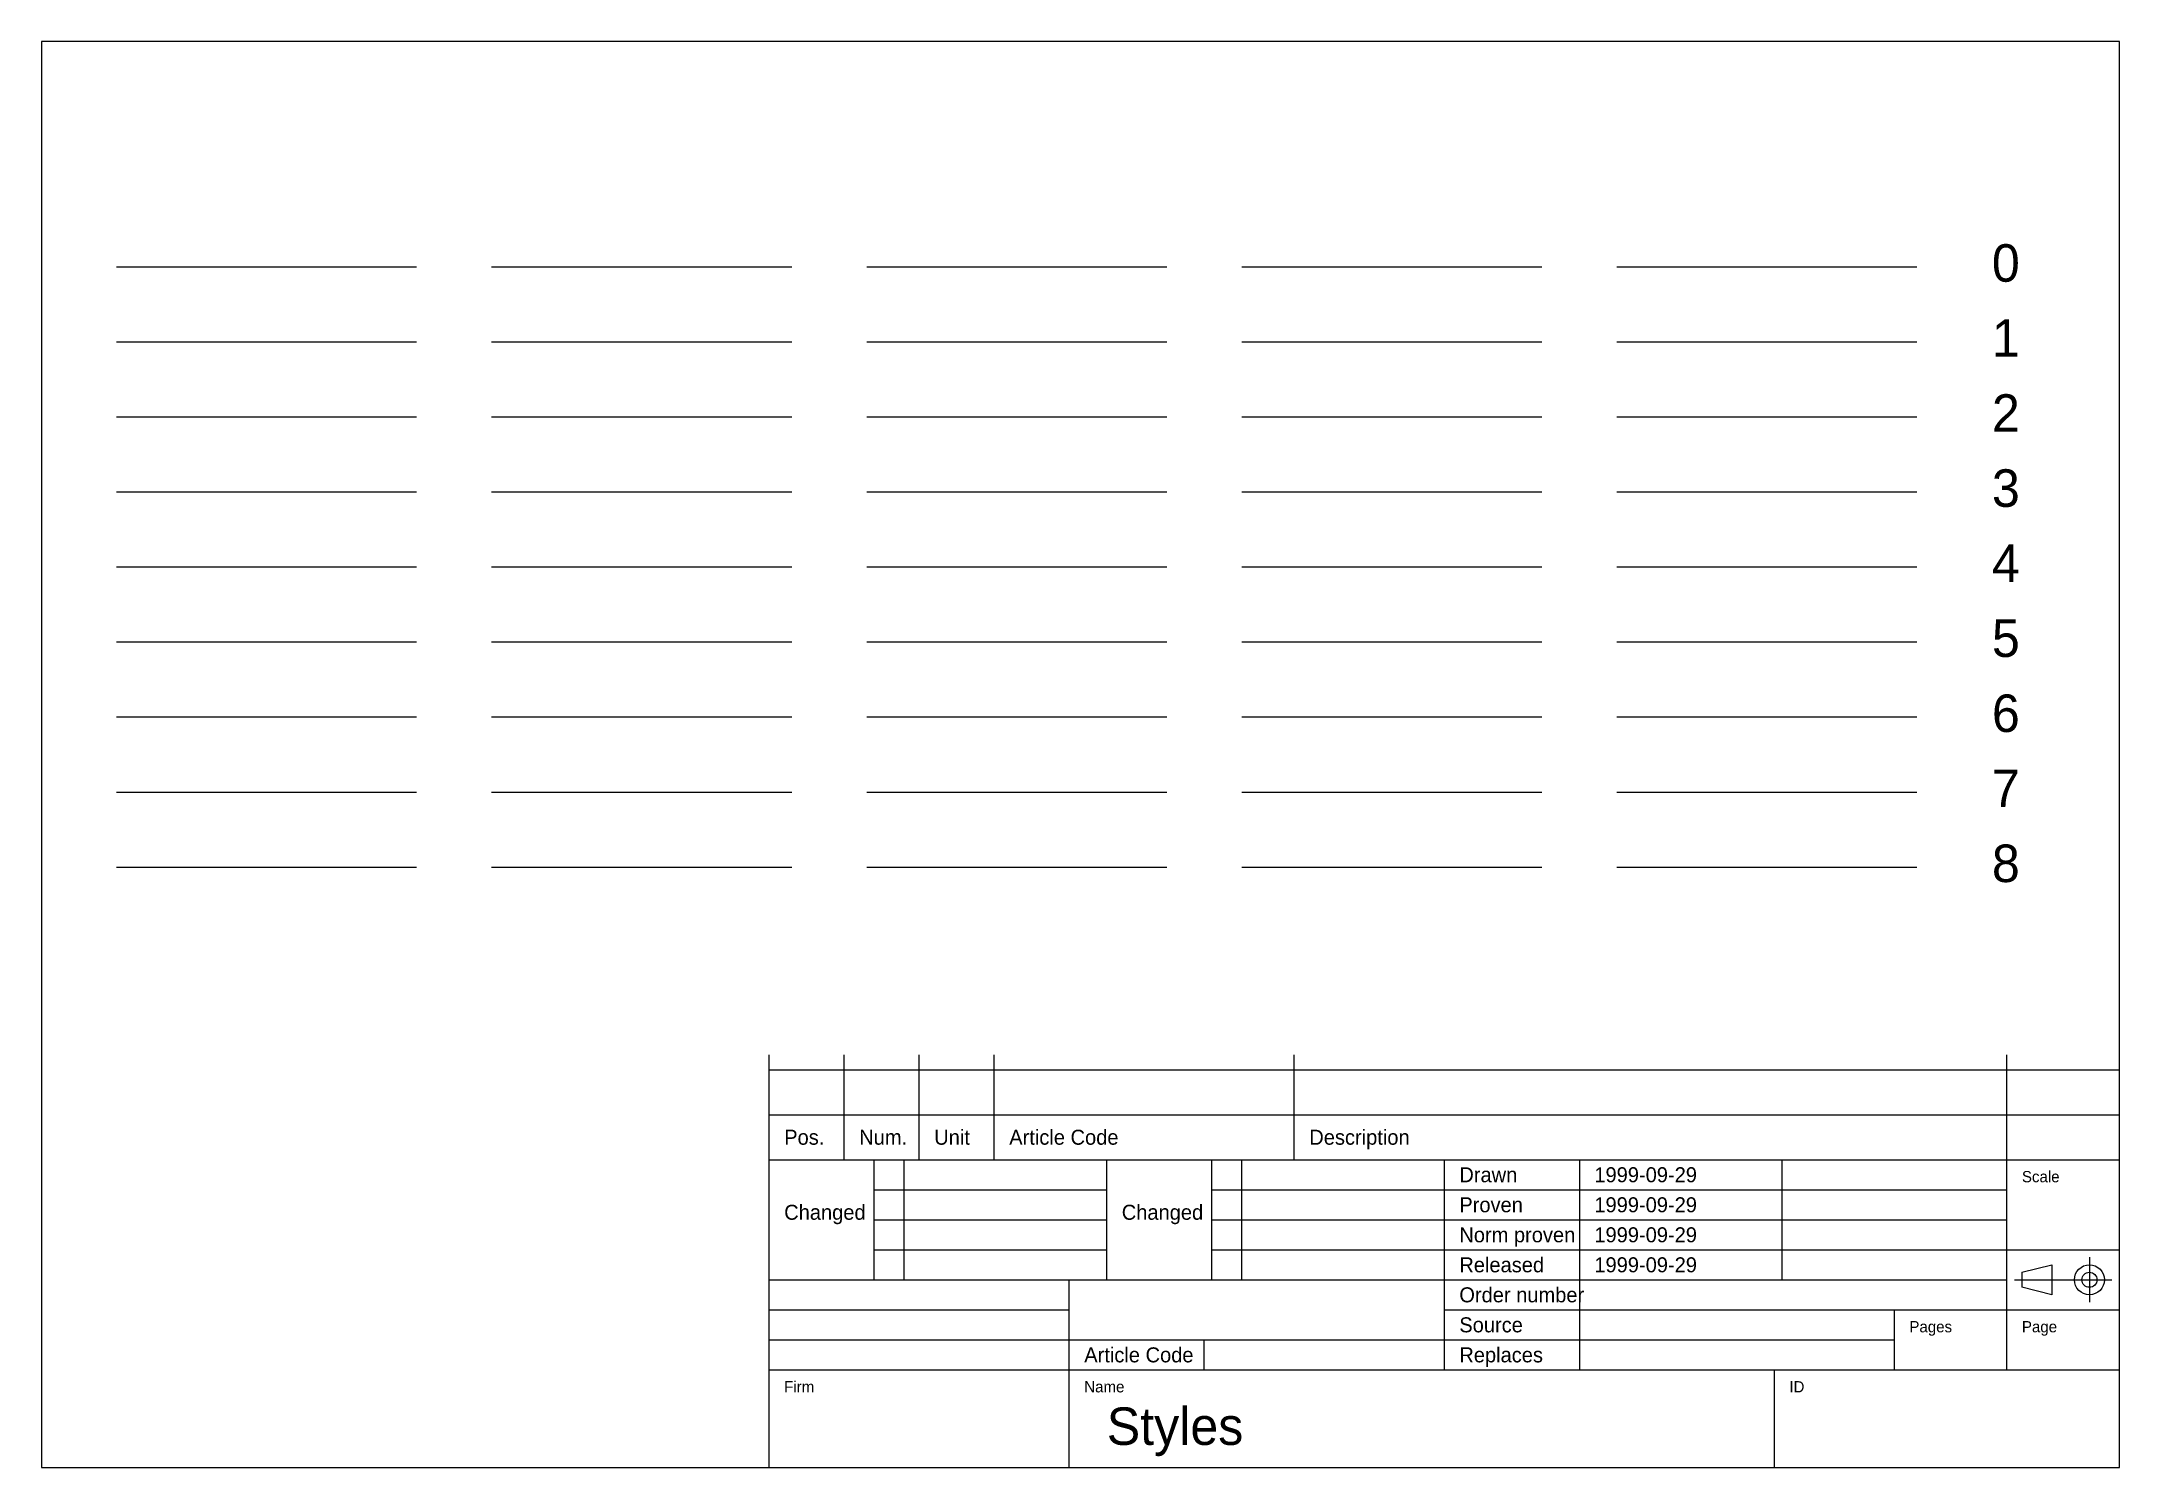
# Model space of a CAD drawing. Header units: millimetres. Extents: x 10 to 287, y 10 to 200.
import ezdxf

# ---------------------------------------------------------------- set-up
doc = ezdxf.new("R2010")
doc.units = ezdxf.units.MM
doc.layers.add('border', color=7, linetype='CONTINUOUS')
doc.layers.add('default', color=7, linetype='CONTINUOUS')

msp = doc.modelspace()

# ---------------------------------------------------------------- linework, layer by layer
at = {"layer": 'border', "color": 0, "linetype": 'CONTINUOUS'}
for p, q in [((10, 200), (10, 10)), ((287, 200), (10, 200)), ((287.000031, 10.000061), (287, 200)), ((107.000031, 10.000061), (107.000031, 65.000023)), ((117.000031, 51.000019), (117.000031, 65.000023)), ((127.000031, 51.000019), (127.000031, 65.000023)), ((137.000031, 51.000019), (137.000031, 65.000023)), ((177.000031, 51.000019), (177.000031, 65.000023)), ((272.000031, 23.000058), (272.000031, 65.000057)), ((107.000031, 63.000015), (287.000031, 63.000061)), ((107.000031, 57.000015), (287.000031, 57.000061)), ((107.000031, 51.000015), (287.000031, 51.000061)), ((121.000031, 35.000025), (121.000031, 51.000015)), ((125.000031, 35.000027), (125.000031, 51.000019)), ((152.000031, 35.000034), (152.000031, 51.000027)), ((166.000031, 35.000034), (166.000031, 51.000027)), ((170.000031, 35.000034), (170.000031, 51.000027)), ((197.000031, 51.000038), (197.000031, 23.000043)), ((215.000031, 51.000042), (215.000031, 23.000043)), ((242.000031, 51.000042), (242.000015, 35.000051)), ((121.000031, 47.000023), (152.000031, 47.000031)), ((166.000031, 47.000031), (272.000031, 47.000057)), ((121.000031, 43.000023), (152.000031, 43.000031)), ((166.000031, 43.000031), (272.000031, 43.000057)), ((121.000031, 39.000025), (152.000031, 39.000032)), ((166.000031, 39.000032), (272.000031, 39.000057)), ((272.000031, 39.000057), (287.000031, 39.000061)), ((274, 36), (278, 37)), ((278, 37), (278, 33)), ((107.000031, 35.000025), (272.000031, 35.000057)), ((147.000031, 10.000061), (147.000031, 35.000032)), ((274, 36), (274, 34)), ((278, 33), (274, 34)), ((107.000031, 31.000025), (147.000031, 31.000032)), ((197.000031, 31.000042), (287.000031, 31.000059)), ((257.000031, 23.000058), (257.000031, 31.000053)), ((107.000031, 27.000025), (147.000031, 27.000032)), ((147.000031, 27.000032), (197.000031, 27.000042)), ((165.000031, 23.000036), (165.000031, 27.000036)), ((197.000031, 27.000042), (257.000031, 27.000053)), ((107.000031, 23.000025), (287.000031, 23.000061)), ((241.000031, 10.000061), (241.000031, 23.000051)), ((10, 10), (287.000031, 10.000061))]:
    msp.add_line(p, q, dxfattribs=at)
at = {"layer": 'border', "color": 0}
for p, q in [((283, 38), (283, 32)), ((273, 35), (286, 35))]:
    msp.add_line(p, q, dxfattribs=at)
at = {"layer": 'border', "color": 0, "linetype": 'CONTINUOUS'}
for radius in [2, 1]:
    msp.add_circle((283, 35), radius, dxfattribs=at)
at = {"layer": 'default', "color": 0, "linetype": 'CONTINUOUS'}
for p, q in [((20, 170), (60, 170)), ((20, 160), (60, 160)), ((20, 150), (60, 150)), ((20, 140), (60, 140)), ((20, 130), (60, 130)), ((20, 120), (60, 120)), ((20, 110), (60, 110)), ((20, 100), (60, 100)), ((20, 90), (60, 90))]:
    msp.add_line(p, q, dxfattribs=at)
at = {"layer": 'default', "color": 0}
for p, q in [((70, 170), (110, 170)), ((120, 170), (160, 170)), ((170, 170), (210, 170)), ((220, 170), (260, 170)), ((70, 160), (110, 160)), ((120, 160), (160, 160)), ((170, 160), (210, 160)), ((220, 160), (260, 160)), ((70, 150), (110, 150)), ((120, 150), (160, 150)), ((170, 150), (210, 150)), ((220, 150), (260, 150)), ((70, 140), (110, 140)), ((120, 140), (160, 140)), ((170, 140), (210, 140)), ((220, 140), (260, 140)), ((70, 130), (110, 130)), ((120, 130), (160, 130)), ((170, 130), (210, 130)), ((220, 130), (260, 130)), ((70, 120), (110, 120)), ((120, 120), (160, 120)), ((170, 120), (210, 120)), ((220, 120), (260, 120)), ((70, 110), (110, 110)), ((120, 110), (160, 110)), ((170, 110), (210, 110)), ((220, 110), (260, 110)), ((70, 100), (110, 100)), ((120, 100), (160, 100)), ((170, 100), (210, 100)), ((220, 100), (260, 100)), ((70, 90), (110, 90)), ((120, 90), (160, 90)), ((170, 90), (210, 90)), ((220, 90), (260, 90))]:
    msp.add_line(p, q, dxfattribs=at)

# ---------------------------------------------------------------- texts
at = {"layer": 'border', "color": 0, "linetype": 'CONTINUOUS'}
for s, height, p in [('Pos.', 2, (109, 53)), ('Num.', 2, (119, 53)), ('Unit', 2, (129, 53)), ('Article Code', 2, (139, 53)), ('Description', 2, (179, 53)), ('Drawn', 2, (199, 48)), ('1999-09-29', 2, (217, 48)), ('Scale', 1.5, (273.999969, 47.99995)), ('Changed', 2, (109, 43)), ('Changed', 2, (154, 43)), ('Proven', 2, (199, 44)), ('1999-09-29', 2, (217, 44)), ('Norm proven', 2, (199, 40)), ('1999-09-29', 2, (217, 40)), ('Released', 2, (199, 36)), ('1999-09-29', 2, (217, 36)), ('Order number', 2, (199, 32)), ('Source', 2, (199, 28)), ('Pages', 1.5, (258.999969, 27.99995)), ('Page', 1.5, (273.999969, 27.99995)), ('Article Code', 2, (149, 24)), ('Replaces', 2, (199, 24)), ('Firm', 1.5, (109, 20)), ('Name', 1.5, (149, 20)), ('ID', 1.5, (243, 20))]:
    msp.add_text(s, height=height, dxfattribs=at).set_placement(p)
at = {"layer": 'default', "color": 0, "linetype": 'CONTINUOUS'}
for s, p in [('0', (270, 168)), ('1', (270, 158)), ('2', (270, 148)), ('3', (270, 138)), ('4', (270, 128)), ('5', (270, 118)), ('6', (270, 108)), ('7', (270, 98)), ('8', (270, 88)), ('Styles', (152, 13))]:
    msp.add_text(s, height=5, dxfattribs=at).set_placement(p)

doc.saveas('drawing.dxf')
